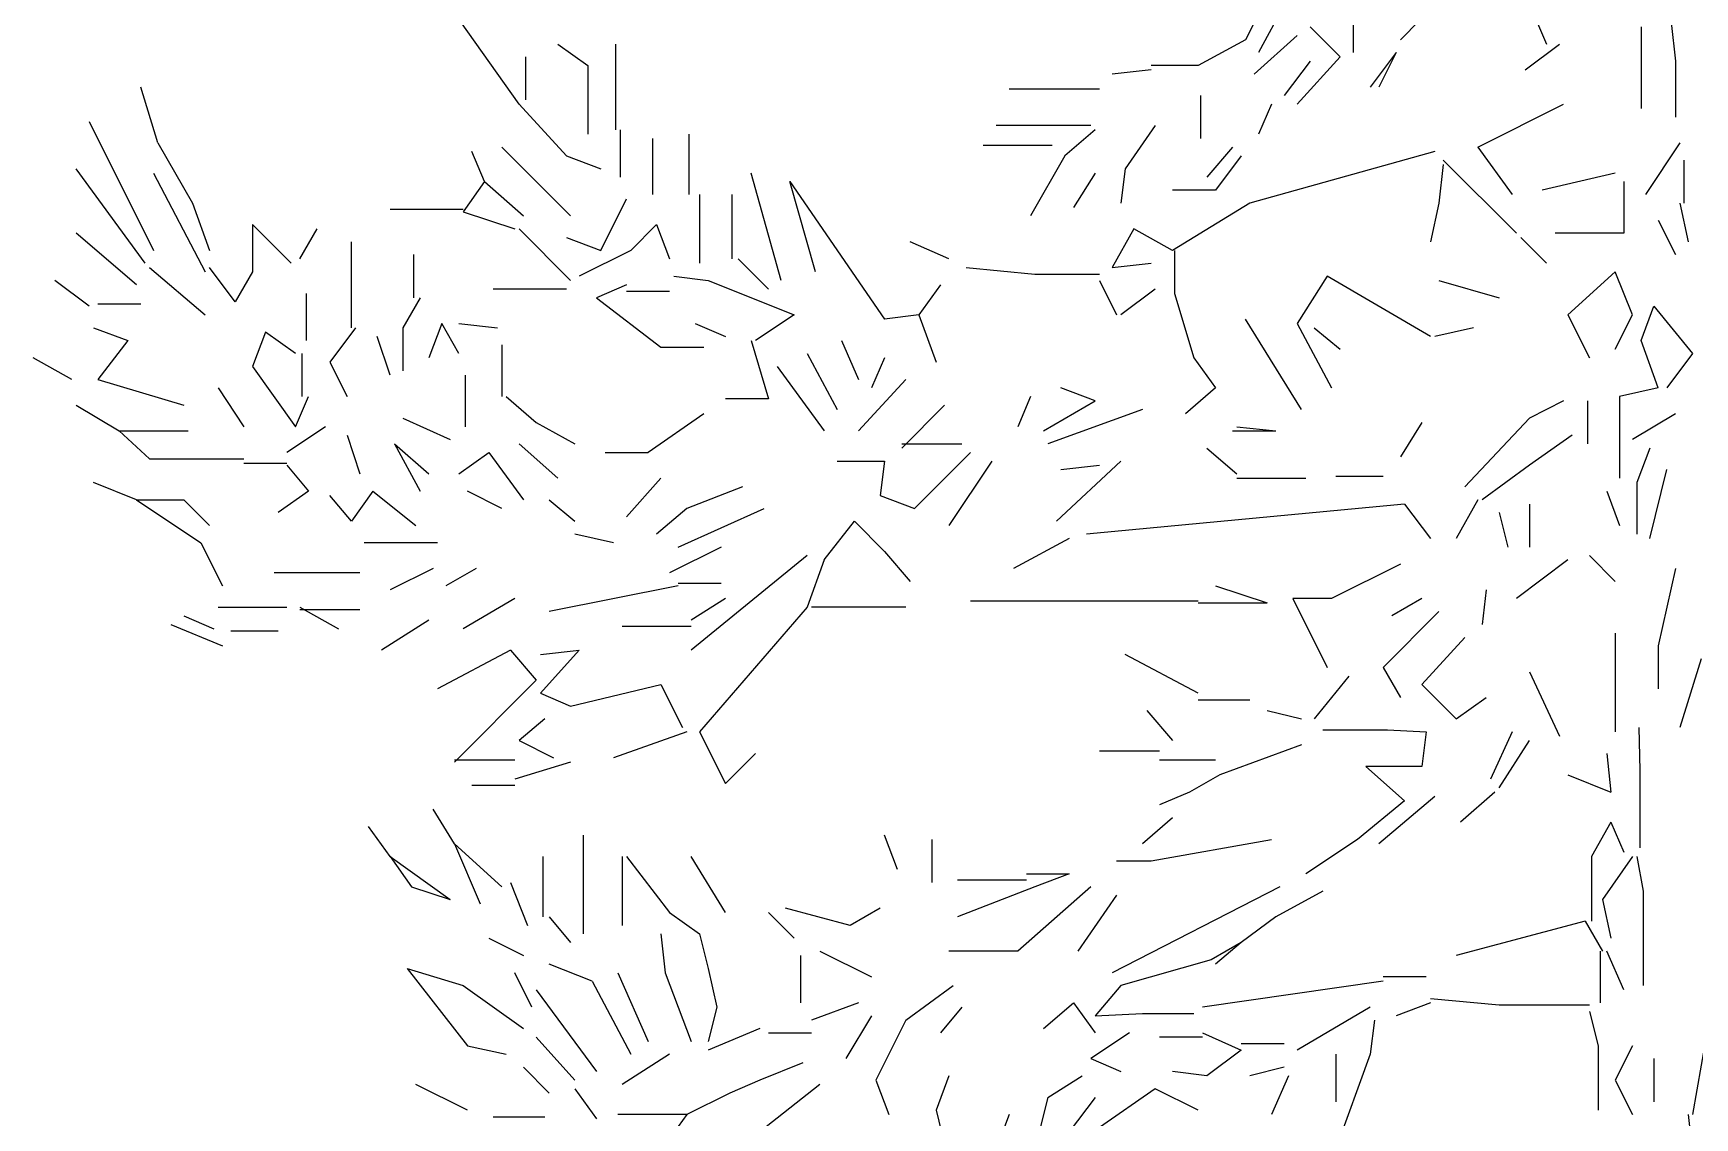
# Model space of a CAD drawing. Header units: millimetres. Extents: x 79741 to 173011, y 86123 to 135501.
# Drawn here: x 120271 to 122199, y 96967 to 98225 of the extents above; entities that cross this region are included whole.
import ezdxf

# ---------------------------------------------------------------- set-up
doc = ezdxf.new("R2010")
doc.units = ezdxf.units.MM

# ---------------------------------------------------------------- blocks, each defined once
blk = doc.blocks.new('A$C53ED0D15')
at = {"linetype": 'Continuous'}
for p, q in [((2044.3, 5395), (2044.3, 5280.3)), ((1077, 5220.5), (992.2, 5340.2)), ((1949.6, 5355.1), (1919.7, 5295.3)), ((1949.6, 5355.1), (1919.7, 5295.3)), ((2144, 5340.2), (2099.2, 5295.3)), ((1964.5, 5335.2), (1934.6, 5280.3)), ((2253.7, 5325.2), (2268.7, 5290.3)), ((2253.7, 5325.2), (2268.7, 5290.3)), ((2253.7, 5325.2), (2268.7, 5290.3)), ((1929.6, 5255.4), (1979.5, 5300.3)), ((1929.6, 5255.4), (1979.5, 5300.3)), ((1929.6, 5255.4), (1979.5, 5300.3)), ((1929.6, 5255.4), (1979.5, 5300.3)), ((1929.6, 5255.4), (1979.5, 5300.3)), ((1994.5, 5310.2), (2029.4, 5275.3)), ((2378.4, 5310.2), (2378.4, 5215.5)), ((2413.3, 5315.2), (2418.3, 5270.4)), ((1121.9, 5290.3), (1156.8, 5265.4)), ((1121.9, 5290.3), (1156.8, 5265.4)), ((1189.2, 5190.6), (1189.2, 5290.3)), ((1189.2, 5190.6), (1189.2, 5290.3)), ((1189.2, 5190.6), (1189.2, 5290.3)), ((1189.2, 5190.6), (1189.2, 5290.3)), ((1189.2, 5190.6), (1189.2, 5290.3)), ((1189.2, 5190.6), (1189.2, 5290.3)), ((1189.2, 5190.6), (1189.2, 5290.3)), ((1189.2, 5190.6), (1189.2, 5290.3)), ((1919.7, 5295.3), (1864.8, 5265.4)), ((1919.7, 5295.3), (1864.8, 5265.4)), ((2243.8, 5260.4), (2283.6, 5290.3)), ((1084.5, 5275.3), (1084.5, 5225.5)), ((1156.8, 5265.4), (1156.8, 5185.6)), ((1156.8, 5265.4), (1156.8, 5185.6)), ((1864.8, 5265.4), (1810, 5265.4)), ((1864.8, 5265.4), (1810, 5265.4)), ((1994.5, 5270.4), (1964.5, 5230.5)), ((1994.5, 5270.4), (1964.5, 5230.5)), ((1994.5, 5270.4), (1964.5, 5230.5)), ((1994.5, 5270.4), (1964.5, 5230.5)), ((1994.5, 5270.4), (1964.5, 5230.5)), ((2029.4, 5275.3), (1979.5, 5220.5)), ((2094.2, 5280.3), (2064.3, 5240.4)), ((2094.2, 5280.3), (2064.3, 5240.4)), ((2094.2, 5280.3), (2064.3, 5240.4)), ((2094.2, 5280.3), (2064.3, 5240.4)), ((2094.2, 5280.3), (2074.2, 5240.4)), ((2418.3, 5270.4), (2418.3, 5205.5)), ((2418.3, 5270.4), (2418.3, 5205.5)), ((2418.3, 5270.4), (2418.3, 5205.5)), ((2418.3, 5270.4), (2418.3, 5205.5)), ((1810, 5260.4), (1765.1, 5255.4)), ((1810, 5260.4), (1765.1, 5255.4)), ((1810, 5260.4), (1765.1, 5255.4)), ((1810, 5260.4), (1765.1, 5255.4)), ((1810, 5260.4), (1765.1, 5255.4)), ((658.2, 5175.6), (638.2, 5240.4)), ((1750.1, 5238), (1645.4, 5238)), ((1750.1, 5238), (1645.4, 5238)), ((1750.1, 5238), (1645.4, 5238)), ((1750.1, 5238), (1645.4, 5238)), ((1750.1, 5238), (1645.4, 5238)), ((1867.3, 5230.5), (1867.3, 5180.6)), ((1077, 5220.5), (1131.9, 5160.7)), ((1949.6, 5220.5), (1934.6, 5185.6)), ((2188.9, 5170.6), (2288.6, 5220.5)), ((2188.9, 5170.6), (2288.6, 5220.5)), ((578.4, 5200.6), (653.2, 5051)), ((578.4, 5200.6), (653.2, 5051)), ((578.4, 5200.6), (653.2, 5051)), ((578.4, 5200.6), (653.2, 5051)), ((578.4, 5200.6), (653.2, 5051)), ((1194.2, 5190.6), (1194.2, 5135.7)), ((1194.2, 5190.6), (1194.2, 5135.7)), ((1274, 5185.6), (1274, 5115.8)), ((1274, 5185.6), (1274, 5115.8)), ((1274, 5185.6), (1274, 5115.8)), ((1740.2, 5195.6), (1630.5, 5195.6)), ((1745.2, 5190.6), (1710.2, 5160.7)), ((1815, 5195.6), (1780, 5145.7)), ((1815, 5195.6), (1780, 5145.7)), ((1815, 5195.6), (1780, 5145.7)), ((1815, 5195.6), (1780, 5145.7)), ((1815, 5195.6), (1780, 5145.7)), ((658.2, 5175.6), (698.1, 5105.8)), ((658.2, 5175.6), (698.1, 5105.8)), ((1037.1, 5130.7), (1022.2, 5165.7)), ((1057.1, 5170.6), (1106.9, 5120.8)), ((1231.6, 5180.6), (1231.6, 5115.8)), ((1231.6, 5180.6), (1231.6, 5115.8)), ((1615.5, 5173.1), (1695.3, 5173.1)), ((1615.5, 5173.1), (1695.3, 5173.1)), ((1904.7, 5170.6), (1874.8, 5135.7)), ((2139.1, 5165.7), (1924.6, 5105.8)), ((2188.9, 5170.6), (2228.8, 5115.8)), ((2188.9, 5170.6), (2228.8, 5115.8)), ((2188.9, 5170.6), (2228.8, 5115.8)), ((2188.9, 5170.6), (2228.8, 5115.8)), ((2188.9, 5170.6), (2228.8, 5115.8)), ((2188.9, 5170.6), (2228.8, 5115.8)), ((2423.3, 5175.6), (2383.4, 5115.8)), ((2423.3, 5175.6), (2383.4, 5115.8)), ((2423.3, 5175.6), (2383.4, 5115.8)), ((2423.3, 5175.6), (2383.4, 5115.8)), ((643.2, 5036), (563.4, 5145.7)), ((643.2, 5036), (563.4, 5145.7)), ((643.2, 5036), (563.4, 5145.7)), ((643.2, 5036), (563.4, 5145.7)), ((643.2, 5036), (563.4, 5145.7)), ((1131.9, 5160.7), (1171.7, 5145.7)), ((1710.2, 5160.7), (1670.4, 5090.9)), ((1780, 5145.7), (1775.1, 5105.8)), ((1780, 5145.7), (1775.1, 5105.8)), ((1780, 5145.7), (1775.1, 5105.8)), ((1780, 5145.7), (1775.1, 5105.8)), ((1780, 5145.7), (1775.1, 5105.8)), ((1914.7, 5160.7), (1884.8, 5120.8)), ((1914.7, 5160.7), (1884.8, 5120.8)), ((2149, 5150.7), (2144, 5105.8)), ((2149, 5150.7), (2144, 5105.8)), ((2149, 5155.7), (2233.8, 5070.9)), ((2428.3, 5105.8), (2428.3, 5155.7)), ((2428.3, 5105.8), (2428.3, 5155.7)), ((653.2, 5140.7), (713, 5026)), ((1037.1, 5130.7), (1012.2, 5095.8)), ((1037.1, 5130.7), (1012.2, 5095.8)), ((1037.1, 5130.7), (1012.2, 5095.8)), ((1037.1, 5130.7), (1012.2, 5095.8)), ((1037.1, 5130.7), (1082, 5090.9)), ((1037.1, 5130.7), (1082, 5090.9)), ((1037.1, 5130.7), (1082, 5090.9)), ((1037.1, 5130.7), (1082, 5090.9)), ((1037.1, 5130.7), (1082, 5090.9)), ((1381.2, 5016.1), (1346.3, 5140.7)), ((1381.2, 5016.1), (1346.3, 5140.7)), ((1381.2, 5016.1), (1346.3, 5140.7)), ((1421, 5026), (1391.1, 5130.7)), ((1391.1, 5130.7), (1500.8, 4971.2)), ((1745.2, 5140.7), (1720.2, 5100.8)), ((2348.5, 5140.7), (2263.7, 5120.8)), ((2348.5, 5140.7), (2263.7, 5120.8)), ((2358.4, 5130.7), (2358.4, 5070.9)), ((2358.4, 5130.7), (2358.4, 5070.9)), ((1106.9, 5120.8), (1136.8, 5090.9)), ((1171.7, 5051), (1201.7, 5110.8)), ((1286.4, 5115.8), (1286.4, 5036)), ((1323.8, 5115.8), (1323.8, 5041)), ((1323.8, 5115.8), (1323.8, 5041)), ((1884.8, 5120.8), (1834.9, 5120.8)), ((1884.8, 5120.8), (1834.9, 5120.8)), ((698.1, 5105.8), (718, 5051)), ((698.1, 5105.8), (718, 5051)), ((1012.2, 5098.3), (927.4, 5098.3)), ((1012.2, 5098.3), (927.4, 5098.3)), ((1012.2, 5098.3), (927.4, 5098.3)), ((1012.2, 5095.8), (1072, 5075.9)), ((1012.2, 5095.8), (1072, 5075.9)), ((1012.2, 5095.8), (1072, 5075.9)), ((1924.6, 5105.8), (1834.9, 5051)), ((2144, 5105.8), (2134.1, 5060.9)), ((2144, 5105.8), (2134.1, 5060.9)), ((2423.3, 5105.8), (2433.2, 5060.9)), ((2423.3, 5105.8), (2433.2, 5060.9)), ((2423.3, 5105.8), (2433.2, 5060.9)), ((2423.3, 5105.8), (2433.2, 5060.9)), ((633.2, 5011.1), (563.4, 5070.9)), ((812.7, 5036), (767.9, 5080.9)), ((767.9, 5080.9), (767.9, 5026)), ((812.7, 5036), (767.9, 5080.9)), ((767.9, 5080.9), (767.9, 5026)), ((822.7, 5041), (842.7, 5075.9)), ((822.7, 5041), (842.7, 5075.9)), ((1077, 5075.9), (1136.8, 5016.1)), ((1206.7, 5051), (1236.6, 5080.9)), ((1206.7, 5051), (1236.6, 5080.9)), ((1206.7, 5051), (1236.6, 5080.9)), ((1236.6, 5080.9), (1251.5, 5041)), ((1236.6, 5080.9), (1251.5, 5041)), ((1236.6, 5080.9), (1251.5, 5041)), ((1790, 5075.9), (1765.1, 5031)), ((1834.9, 5051), (1790, 5075.9)), ((2358.4, 5070.9), (2278.7, 5070.9)), ((2358.4, 5070.9), (2278.7, 5070.9)), ((2398.3, 5085.9), (2418.3, 5046)), ((882.5, 4961.2), (882.5, 5060.9)), ((882.5, 4961.2), (882.5, 5060.9)), ((882.5, 4961.2), (882.5, 5060.9)), ((1131.9, 5065.9), (1171.7, 5051)), ((1206.7, 5051), (1146.8, 5021.1)), ((1206.7, 5051), (1146.8, 5021.1)), ((1206.7, 5051), (1146.8, 5021.1)), ((1206.7, 5051), (1146.8, 5021.1)), ((1206.7, 5051), (1146.8, 5021.1)), ((1206.7, 5051), (1146.8, 5021.1)), ((1206.7, 5051), (1146.8, 5021.1)), ((1206.7, 5051), (1146.8, 5021.1)), ((1206.7, 5051), (1146.8, 5021.1)), ((1575.6, 5041), (1530.7, 5060.9)), ((1837.4, 5051), (1837.4, 5001.1)), ((2238.8, 5065.9), (2268.7, 5036)), ((2238.8, 5065.9), (2268.7, 5036)), ((648.2, 5031), (713, 4976.2)), ((747.9, 4991.1), (718, 5031)), ((747.9, 4991.1), (718, 5031)), ((954.8, 4996.1), (954.8, 5046)), ((954.8, 4996.1), (954.8, 5046)), ((1331.3, 5041), (1366.2, 5006.1)), ((1595.6, 5031), (1675.3, 5023.5)), ((1765.1, 5031), (1810, 5036)), ((578.4, 4986.2), (538.5, 5016.1)), ((767.9, 5026), (747.9, 4991.1)), ((767.9, 5026), (747.9, 4991.1)), ((1201.7, 5011.1), (1166.7, 4996.1)), ((1256.5, 5021.1), (1296.4, 5016.1)), ((1296.4, 5016.1), (1396.1, 4976.2)), ((1565.7, 5011.1), (1540.7, 4976.2)), ((1565.7, 5011.1), (1540.7, 4976.2)), ((1675.3, 5023.5), (1750.1, 5023.5)), ((1750.1, 5016.1), (1770.1, 4976.2)), ((2014.4, 5021.1), (1979.5, 4966.2)), ((2134.1, 4951.2), (2014.4, 5021.1)), ((2144, 5016.1), (2213.8, 4996.1)), ((2348.5, 5026), (2293.6, 4976.2)), ((2368.4, 4976.2), (2348.5, 5026)), ((830.2, 5001.1), (830.2, 4946.3)), ((830.2, 5001.1), (830.2, 4946.3)), ((962.3, 4996.1), (942.4, 4961.2)), ((1131.9, 5006.1), (1047.1, 5006.1)), ((1131.9, 5006.1), (1047.1, 5006.1)), ((1131.9, 5006.1), (1047.1, 5006.1)), ((1166.7, 4996.1), (1241.5, 4938.8)), ((1201.7, 5003.6), (1251.5, 5003.6)), ((1201.7, 5003.6), (1251.5, 5003.6)), ((1201.7, 5003.6), (1251.5, 5003.6)), ((1201.7, 5003.6), (1251.5, 5003.6)), ((1201.7, 5003.6), (1251.5, 5003.6)), ((1201.7, 5003.6), (1251.5, 5003.6)), ((1201.7, 5003.6), (1251.5, 5003.6)), ((1201.7, 5003.6), (1251.5, 5003.6)), ((1815, 5006.1), (1775.1, 4976.2)), ((1837.4, 5001.1), (1859.8, 4926.3)), ((638.2, 4988.6), (588.4, 4988.6)), ((638.2, 4988.6), (588.4, 4988.6)), ((638.2, 4988.6), (588.4, 4988.6)), ((1396.1, 4976.2), (1351.2, 4946.3)), ((1540.7, 4976.2), (1500.8, 4971.2)), ((1540.7, 4976.2), (1560.7, 4921.3)), ((2293.6, 4976.2), (2318.6, 4926.3)), ((2348.5, 4936.3), (2368.4, 4976.2)), ((2378.4, 4946.3), (2393.3, 4986.2)), ((2378.4, 4946.3), (2393.3, 4986.2)), ((2378.4, 4946.3), (2393.3, 4986.2)), ((2378.4, 4946.3), (2393.3, 4986.2)), ((2393.3, 4986.2), (2438.2, 4931.3)), ((2393.3, 4986.2), (2438.2, 4931.3)), ((2393.3, 4986.2), (2438.2, 4931.3)), ((2393.3, 4986.2), (2438.2, 4931.3)), ((583.4, 4961.2), (623.3, 4946.3)), ((583.4, 4961.2), (623.3, 4946.3)), ((583.4, 4961.2), (623.3, 4946.3)), ((583.4, 4961.2), (623.3, 4946.3)), ((782.8, 4956.2), (767.9, 4916.3)), ((782.8, 4956.2), (767.9, 4916.3)), ((817.7, 4931.3), (782.8, 4956.2)), ((817.7, 4931.3), (782.8, 4956.2)), ((887.5, 4961.2), (857.6, 4921.3)), ((887.5, 4961.2), (857.6, 4921.3)), ((887.5, 4961.2), (857.6, 4921.3)), ((887.5, 4961.2), (857.6, 4921.3)), ((887.5, 4961.2), (857.6, 4921.3)), ((887.5, 4961.2), (857.6, 4921.3)), ((942.4, 4961.2), (942.4, 4911.4)), ((942.4, 4961.2), (942.4, 4911.4)), ((987.3, 4966.2), (972.3, 4926.3)), ((1007.2, 4931.3), (987.3, 4966.2)), ((1007.2, 4966.2), (1052.1, 4961.2)), ((1007.2, 4966.2), (1052.1, 4961.2)), ((1281.4, 4966.2), (1316.3, 4951.2)), ((1281.4, 4966.2), (1316.3, 4951.2)), ((1281.4, 4966.2), (1316.3, 4951.2)), ((1984.5, 4866.5), (1919.7, 4971.2)), ((1984.5, 4866.5), (1919.7, 4971.2)), ((1979.5, 4966.2), (2019.4, 4891.4)), ((1999.4, 4961.2), (2029.4, 4936.3)), ((2183.9, 4961.2), (2139.1, 4951.2)), ((623.3, 4946.3), (588.4, 4901.4)), ((623.3, 4946.3), (588.4, 4901.4)), ((623.3, 4946.3), (588.4, 4901.4)), ((623.3, 4946.3), (588.4, 4901.4)), ((927.4, 4906.4), (912.5, 4951.2)), ((927.4, 4906.4), (912.5, 4951.2)), ((1057.1, 4941.3), (1057.1, 4881.4)), ((1241.5, 4938.8), (1291.4, 4938.8)), ((1346.3, 4946.3), (1366.2, 4878.9)), ((1451, 4946.3), (1470.9, 4901.4)), ((1451, 4946.3), (1470.9, 4901.4)), ((2398.3, 4891.4), (2378.4, 4946.3)), ((2398.3, 4891.4), (2378.4, 4946.3)), ((2398.3, 4891.4), (2378.4, 4946.3)), ((2398.3, 4891.4), (2378.4, 4946.3)), ((558.4, 4901.4), (513.6, 4926.3)), ((558.4, 4901.4), (513.6, 4926.3)), ((558.4, 4901.4), (513.6, 4926.3)), ((767.9, 4916.3), (817.7, 4846.5)), ((767.9, 4916.3), (817.7, 4846.5)), ((825.2, 4931.3), (825.2, 4881.4)), ((857.6, 4921.3), (877.6, 4881.4)), ((1376.2, 4916.3), (1431, 4841.6)), ((1376.2, 4916.3), (1431, 4841.6)), ((1411.1, 4931.3), (1446, 4866.5)), ((1411.1, 4931.3), (1446, 4866.5)), ((1411.1, 4931.3), (1446, 4866.5)), ((1500.8, 4926.3), (1485.9, 4891.4)), ((1859.8, 4926.3), (1884.8, 4891.4)), ((2438.2, 4931.3), (2408.3, 4891.4)), ((2438.2, 4931.3), (2408.3, 4891.4)), ((2438.2, 4931.3), (2408.3, 4891.4)), ((2438.2, 4931.3), (2408.3, 4891.4)), ((588.4, 4901.4), (688.1, 4871.5)), ((588.4, 4901.4), (688.1, 4871.5)), ((1014.7, 4906.4), (1014.7, 4846.5)), ((1525.8, 4901.4), (1470.9, 4841.6)), ((1525.8, 4901.4), (1470.9, 4841.6)), ((1525.8, 4901.4), (1470.9, 4841.6)), ((728, 4891.4), (757.9, 4846.5)), ((728, 4891.4), (757.9, 4846.5)), ((817.7, 4846.5), (832.7, 4881.4)), ((817.7, 4846.5), (832.7, 4881.4)), ((1062, 4881.4), (1096.9, 4851.5)), ((1366.2, 4878.9), (1316.3, 4878.9)), ((1670.4, 4881.4), (1655.4, 4846.5)), ((1685.3, 4841.6), (1745.2, 4876.5)), ((1745.2, 4876.5), (1705.3, 4891.4)), ((1884.8, 4891.4), (1849.9, 4861.5)), ((1884.8, 4891.4), (1849.9, 4861.5)), ((2288.6, 4876.5), (2248.8, 4856.5)), ((2316.1, 4876.5), (2316.1, 4826.6)), ((2316.1, 4876.5), (2316.1, 4826.6)), ((2398.3, 4891.4), (2353.5, 4881.4)), ((2398.3, 4891.4), (2353.5, 4881.4)), ((2353.5, 4881.4), (2353.5, 4841.6)), ((2353.5, 4881.4), (2353.5, 4841.6)), ((2353.5, 4881.4), (2353.5, 4841.6)), ((563.4, 4871.5), (613.3, 4841.6)), ((563.4, 4871.5), (613.3, 4841.6)), ((563.4, 4871.5), (613.3, 4841.6)), ((942.4, 4856.5), (997.2, 4831.6)), ((942.4, 4856.5), (997.2, 4831.6)), ((1291.4, 4861.5), (1226.6, 4816.6)), ((1291.4, 4861.5), (1226.6, 4816.6)), ((1291.4, 4861.5), (1226.6, 4816.6)), ((1570.6, 4871.5), (1520.8, 4821.6)), ((1800, 4866.5), (1690.3, 4826.6)), ((1800, 4866.5), (1690.3, 4826.6)), ((2248.8, 4856.5), (2174, 4776.7)), ((2418.3, 4861.5), (2368.4, 4831.6)), ((613.3, 4841.6), (648.2, 4809.1)), ((613.3, 4841.6), (693.1, 4841.6)), ((613.3, 4841.6), (693.1, 4841.6)), ((613.3, 4841.6), (693.1, 4841.6)), ((613.3, 4841.6), (693.1, 4841.6)), ((613.3, 4841.6), (693.1, 4841.6)), ((852.6, 4846.5), (807.8, 4816.6)), ((852.6, 4846.5), (807.8, 4816.6)), ((1096.9, 4851.5), (1141.8, 4826.6)), ((1096.9, 4851.5), (1141.8, 4826.6)), ((1096.9, 4851.5), (1141.8, 4826.6)), ((1904.7, 4841.6), (1954.6, 4841.6)), ((1909.7, 4846.5), (1954.6, 4841.6)), ((2124.1, 4851.5), (2099.2, 4811.6)), ((2124.1, 4851.5), (2099.2, 4811.6)), ((2353.5, 4841.6), (2353.5, 4786.7)), ((2353.5, 4841.6), (2353.5, 4786.7)), ((2353.5, 4841.6), (2353.5, 4786.7)), ((2353.5, 4841.6), (2353.5, 4786.7)), ((877.6, 4836.6), (892.5, 4791.7)), ((932.4, 4826.6), (962.3, 4771.7)), ((932.4, 4826.6), (962.3, 4771.7)), ((932.4, 4826.6), (972.3, 4791.7)), ((932.4, 4826.6), (972.3, 4791.7)), ((932.4, 4826.6), (972.3, 4791.7)), ((932.4, 4826.6), (962.3, 4771.7)), ((932.4, 4826.6), (972.3, 4791.7)), ((932.4, 4826.6), (972.3, 4791.7)), ((932.4, 4826.6), (972.3, 4791.7)), ((932.4, 4826.6), (972.3, 4791.7)), ((1077, 4826.6), (1121.9, 4786.7)), ((1520.8, 4826.6), (1590.6, 4826.6)), ((1874.8, 4821.6), (1909.7, 4791.7)), ((1874.8, 4821.6), (1909.7, 4791.7)), ((2298.6, 4836.6), (2248.8, 4801.7)), ((2298.6, 4836.6), (2248.8, 4801.7)), ((2298.6, 4836.6), (2248.8, 4801.7)), ((2298.6, 4836.6), (2248.8, 4801.7)), ((2388.4, 4821.6), (2373.4, 4781.7)), ((648.2, 4809.1), (757.9, 4809.1)), ((757.9, 4804.2), (807.8, 4804.2)), ((807.8, 4801.7), (832.7, 4771.7)), ((1007.2, 4791.7), (1042.1, 4816.6)), ((1042.1, 4816.6), (1082, 4761.8)), ((1176.7, 4816.6), (1226.6, 4816.6)), ((1176.7, 4816.6), (1226.6, 4816.6)), ((1446, 4806.7), (1500.8, 4806.7)), ((1500.8, 4806.7), (1495.8, 4766.8)), ((1500.8, 4806.7), (1495.8, 4766.8)), ((1600.5, 4816.6), (1535.7, 4751.8)), ((1600.5, 4816.6), (1535.7, 4751.8)), ((1600.5, 4816.6), (1535.7, 4751.8)), ((1625.5, 4806.7), (1575.6, 4731.9)), ((1625.5, 4806.7), (1575.6, 4731.9)), ((1625.5, 4806.7), (1575.6, 4731.9)), ((1775.1, 4806.7), (1700.3, 4736.8)), ((1775.1, 4806.7), (1700.3, 4736.8)), ((1705.3, 4796.7), (1750.1, 4801.7)), ((1705.3, 4796.7), (1750.1, 4801.7)), ((2248.8, 4801.7), (2193.9, 4761.8)), ((2248.8, 4801.7), (2193.9, 4761.8)), ((633.2, 4761.8), (583.4, 4781.7)), ((1241.5, 4786.7), (1201.7, 4741.8)), ((1909.7, 4786.7), (1989.5, 4786.7)), ((2024.4, 4789.2), (2079.2, 4789.2)), ((2373.4, 4781.7), (2373.4, 4721.9)), ((2388.4, 4716.9), (2408.3, 4796.7)), ((633.2, 4761.8), (708, 4711.9)), ((633.2, 4761.8), (688.1, 4761.8)), ((633.2, 4761.8), (688.1, 4761.8)), ((688.1, 4761.8), (718, 4731.9)), ((688.1, 4761.8), (718, 4731.9)), ((832.7, 4771.7), (797.8, 4746.8)), ((882.5, 4736.8), (857.6, 4766.8)), ((882.5, 4736.8), (857.6, 4766.8)), ((907.5, 4771.7), (882.5, 4736.8)), ((907.5, 4771.7), (882.5, 4736.8)), ((907.5, 4771.7), (957.3, 4731.9)), ((1057.1, 4751.8), (1017.2, 4771.7)), ((1111.9, 4761.8), (1141.8, 4736.8)), ((1111.9, 4761.8), (1141.8, 4736.8)), ((1111.9, 4761.8), (1141.8, 4736.8)), ((1111.9, 4761.8), (1141.8, 4736.8)), ((1336.3, 4776.7), (1271.5, 4751.8)), ((1336.3, 4776.7), (1271.5, 4751.8)), ((1336.3, 4776.7), (1271.5, 4751.8)), ((1336.3, 4776.7), (1271.5, 4751.8)), ((1495.8, 4766.8), (1535.7, 4751.8)), ((1495.8, 4766.8), (1535.7, 4751.8)), ((2188.9, 4761.8), (2164, 4716.9)), ((2338.5, 4771.7), (2353.5, 4731.9)), ((1271.5, 4751.8), (1236.6, 4721.9)), ((1271.5, 4751.8), (1236.6, 4721.9)), ((1271.5, 4751.8), (1236.6, 4721.9)), ((1271.5, 4751.8), (1236.6, 4721.9)), ((1261.5, 4706.9), (1361.2, 4751.8)), ((1261.5, 4706.9), (1361.2, 4751.8)), ((1261.5, 4706.9), (1361.2, 4751.8)), ((1261.5, 4706.9), (1361.2, 4751.8)), ((2104.1, 4756.8), (1735.2, 4721.9)), ((2104.1, 4756.8), (2134.1, 4716.9)), ((2104.1, 4756.8), (2134.1, 4716.9)), ((2213.8, 4746.8), (2223.8, 4706.9)), ((2248.8, 4756.8), (2248.8, 4706.9)), ((2248.8, 4756.8), (2248.8, 4706.9)), ((2248.8, 4756.8), (2248.8, 4706.9)), ((1186.7, 4711.9), (1141.8, 4721.9)), ((1431, 4692), (1465.9, 4736.8)), ((1465.9, 4736.8), (1500.8, 4701.9)), ((708, 4711.9), (733, 4662.1)), ((982.3, 4711.9), (897.5, 4711.9)), ((982.3, 4711.9), (897.5, 4711.9)), ((1311.4, 4706.9), (1251.5, 4677)), ((1311.4, 4706.9), (1251.5, 4677)), ((1311.4, 4706.9), (1251.5, 4677)), ((1715.2, 4716.9), (1650.4, 4682)), ((1715.2, 4716.9), (1650.4, 4682)), ((1715.2, 4716.9), (1650.4, 4682)), ((1411.1, 4697), (1276.5, 4587.3)), ((1431, 4692), (1411.1, 4637.1)), ((1431, 4692), (1411.1, 4637.1)), ((1500.8, 4701.9), (1530.7, 4667)), ((2099.2, 4687), (2019.4, 4647.1)), ((2293.6, 4692), (2233.8, 4647.1)), ((2293.6, 4692), (2233.8, 4647.1)), ((2293.6, 4692), (2233.8, 4647.1)), ((2293.6, 4692), (2233.8, 4647.1)), ((2318.6, 4697), (2348.5, 4667)), ((892.5, 4677), (792.8, 4677)), ((977.3, 4682), (927.4, 4657.1)), ((977.3, 4682), (927.4, 4657.1)), ((977.3, 4682), (927.4, 4657.1)), ((977.3, 4682), (927.4, 4657.1)), ((977.3, 4682), (927.4, 4657.1)), ((977.3, 4682), (927.4, 4657.1)), ((977.3, 4682), (927.4, 4657.1)), ((977.3, 4682), (927.4, 4657.1)), ((977.3, 4682), (927.4, 4657.1)), ((1027.1, 4682), (992.2, 4662.1)), ((1311.4, 4664.5), (1261.5, 4664.5)), ((2418.3, 4682), (2398.3, 4592.2)), ((1072, 4647.1), (1012.2, 4612.2)), ((1261.5, 4662.1), (1111.9, 4632.1)), ((1316.3, 4647.1), (1276.5, 4622.2)), ((1600.5, 4644.6), (1864.8, 4644.6)), ((1884.8, 4662.1), (1944.6, 4642.1)), ((1974.5, 4647.1), (2014.4, 4567.3)), ((2019.4, 4647.1), (1974.5, 4647.1)), ((2124.1, 4647.1), (2089.2, 4627.1)), ((2124.1, 4647.1), (2089.2, 4627.1)), ((2124.1, 4647.1), (2089.2, 4627.1)), ((2198.9, 4657.1), (2193.9, 4617.2)), ((688.1, 4627.1), (723, 4612.2)), ((728, 4637.1), (807.8, 4637.1)), ((822.7, 4637.1), (867.6, 4612.2)), ((822.7, 4634.6), (892.5, 4634.6)), ((822.7, 4634.6), (892.5, 4634.6)), ((1411.1, 4637.1), (1286.4, 4492.5)), ((1525.8, 4637.1), (1416.1, 4637.1)), ((1525.8, 4637.1), (1416.1, 4637.1)), ((1864.8, 4642.1), (1944.6, 4642.1)), ((1864.8, 4642.1), (1944.6, 4642.1)), ((1864.8, 4642.1), (1944.6, 4642.1)), ((1864.8, 4642.1), (1944.6, 4642.1)), ((1864.8, 4642.1), (1944.6, 4642.1)), ((2144, 4632.1), (2079.2, 4567.3)), ((673.1, 4617.2), (733, 4592.2)), ((742.9, 4609.7), (797.8, 4609.7)), ((972.3, 4622.2), (917.4, 4587.3)), ((1276.5, 4614.7), (1196.7, 4614.7)), ((1276.5, 4614.7), (1196.7, 4614.7)), ((1276.5, 4614.7), (1196.7, 4614.7)), ((2348.5, 4607.2), (2348.5, 4492.5)), ((1067, 4587.3), (982.3, 4542.4)), ((1067, 4587.3), (982.3, 4542.4)), ((1067, 4587.3), (982.3, 4542.4)), ((1067, 4587.3), (1096.9, 4552.4)), ((1067, 4587.3), (1096.9, 4552.4)), ((1146.8, 4587.3), (1101.9, 4537.4)), ((1101.9, 4582.3), (1146.8, 4587.3)), ((2174, 4602.2), (2124.1, 4547.4)), ((2398.3, 4592.2), (2398.3, 4542.4)), ((1864.8, 4537.4), (1780, 4582.3)), ((2448.2, 4577.3), (2423.3, 4497.5)), ((2448.2, 4577.3), (2423.3, 4497.5)), ((1096.9, 4552.4), (1002.2, 4457.6)), ((1096.9, 4552.4), (1002.2, 4457.6)), ((2039.3, 4557.3), (1999.4, 4507.5)), ((2079.2, 4567.3), (2099.2, 4532.4)), ((2248.8, 4562.3), (2283.6, 4487.5)), ((1101.9, 4537.4), (1136.8, 4522.4)), ((1136.8, 4522.4), (1241.5, 4547.4)), ((1241.5, 4547.4), (1266.5, 4497.5)), ((1864.8, 4529.9), (1924.6, 4529.9)), ((2124.1, 4547.4), (2164, 4507.5)), ((2124.1, 4547.4), (2164, 4507.5)), ((2124.1, 4547.4), (2164, 4507.5)), ((2124.1, 4547.4), (2164, 4507.5)), ((2124.1, 4547.4), (2164, 4507.5)), ((2124.1, 4547.4), (2164, 4507.5)), ((2124.1, 4547.4), (2164, 4507.5)), ((2124.1, 4547.4), (2164, 4507.5)), ((2164, 4507.5), (2198.9, 4532.4)), ((2164, 4507.5), (2198.9, 4532.4)), ((2164, 4507.5), (2198.9, 4532.4)), ((2164, 4507.5), (2198.9, 4532.4)), ((2164, 4507.5), (2198.9, 4532.4)), ((2164, 4507.5), (2198.9, 4532.4)), ((2164, 4507.5), (2198.9, 4532.4)), ((2164, 4507.5), (2198.9, 4532.4)), ((1805, 4517.5), (1834.9, 4482.6)), ((1944.6, 4517.5), (1984.5, 4507.5)), ((1944.6, 4517.5), (1984.5, 4507.5)), ((1106.9, 4507.5), (1077, 4482.6)), ((1106.9, 4507.5), (1077, 4482.6)), ((1106.9, 4507.5), (1077, 4482.6)), ((1106.9, 4507.5), (1077, 4482.6)), ((1271.5, 4492.5), (1186.7, 4462.6)), ((1271.5, 4492.5), (1186.7, 4462.6)), ((1271.5, 4492.5), (1186.7, 4462.6)), ((1271.5, 4492.5), (1186.7, 4462.6)), ((1271.5, 4492.5), (1186.7, 4462.6)), ((1286.4, 4492.5), (1316.3, 4432.7)), ((2009.4, 4495), (2084.2, 4495)), ((2084.2, 4495), (2129.1, 4492.5)), ((2129.1, 4492.5), (2124.1, 4452.6)), ((2228.8, 4492.5), (2203.9, 4437.7)), ((2228.8, 4492.5), (2203.9, 4437.7)), ((2375.9, 4497.5), (2377.1, 4447.6)), ((2375.9, 4497.5), (2377.1, 4447.6)), ((1077, 4482.6), (1116.9, 4462.6)), ((1077, 4482.6), (1116.9, 4462.6)), ((1077, 4482.6), (1116.9, 4462.6)), ((1077, 4482.6), (1116.9, 4462.6)), ((1984.5, 4477.6), (1889.8, 4442.7)), ((2213.8, 4427.7), (2248.8, 4482.6)), ((2213.8, 4427.7), (2248.8, 4482.6)), ((1002.2, 4460.1), (1072, 4460.1)), ((1136.8, 4457.6), (1072, 4437.7)), ((1136.8, 4457.6), (1072, 4437.7)), ((1316.3, 4432.7), (1351.2, 4467.6)), ((1316.3, 4432.7), (1351.2, 4467.6)), ((1316.3, 4432.7), (1351.2, 4467.6)), ((1819.9, 4470.1), (1750.1, 4470.1)), ((1819.9, 4460.1), (1884.8, 4460.1)), ((1819.9, 4460.1), (1884.8, 4460.1)), ((2124.1, 4452.6), (2059.3, 4452.6)), ((2059.3, 4452.6), (2104.1, 4412.7)), ((2338.5, 4467.6), (2343.5, 4422.7)), ((2338.5, 4467.6), (2343.5, 4422.7)), ((2338.5, 4467.6), (2343.5, 4422.7)), ((1889.8, 4442.7), (1854.8, 4422.7)), ((2293.6, 4442.7), (2343.5, 4422.7)), ((2293.6, 4442.7), (2343.5, 4422.7)), ((2377.1, 4447.6), (2377.1, 4357.9)), ((2377.1, 4447.6), (2377.1, 4357.9)), ((1072, 4430.2), (1022.2, 4430.2)), ((1072, 4430.2), (1022.2, 4430.2)), ((1072, 4430.2), (1022.2, 4430.2)), ((1072, 4430.2), (1022.2, 4430.2)), ((1854.8, 4422.7), (1819.9, 4407.8)), ((2139.1, 4417.7), (2074.2, 4362.9)), ((2139.1, 4417.7), (2074.2, 4362.9)), ((2208.9, 4422.7), (2169, 4387.8)), ((2208.9, 4422.7), (2169, 4387.8)), ((2208.9, 4422.7), (2169, 4387.8)), ((2208.9, 4422.7), (2169, 4387.8)), ((1002.2, 4362.9), (977.3, 4402.8)), ((2104.1, 4412.7), (2049.3, 4367.9)), ((927.4, 4347.9), (902.5, 4382.8)), ((927.4, 4347.9), (902.5, 4382.8)), ((1834.9, 4392.8), (1800, 4362.9)), ((2343.5, 4387.8), (2321, 4347.9)), ((2343.5, 4387.8), (2321, 4347.9)), ((2343.5, 4387.8), (2321, 4347.9)), ((2343.5, 4387.8), (2321, 4347.9)), ((2343.5, 4387.8), (2358.4, 4352.9)), ((2343.5, 4387.8), (2358.4, 4352.9)), ((2343.5, 4387.8), (2358.4, 4352.9)), ((1002.2, 4362.9), (1032.1, 4293.1)), ((1002.2, 4362.9), (1057.1, 4313)), ((1151.8, 4258.2), (1151.8, 4372.9)), ((1515.8, 4333), (1500.8, 4372.9)), ((1555.7, 4367.9), (1555.7, 4318)), ((1810, 4342.9), (1949.6, 4367.9)), ((1810, 4342.9), (1949.6, 4367.9)), ((1810, 4342.9), (1949.6, 4367.9)), ((1810, 4342.9), (1949.6, 4367.9)), ((1810, 4342.9), (1949.6, 4367.9)), ((1810, 4342.9), (1949.6, 4367.9)), ((1810, 4342.9), (1949.6, 4367.9)), ((2049.3, 4367.9), (1989.5, 4328)), ((2049.3, 4367.9), (1989.5, 4328)), ((2049.3, 4367.9), (1989.5, 4328)), ((927.4, 4347.9), (997.2, 4298.1)), ((927.4, 4347.9), (997.2, 4298.1)), ((927.4, 4347.9), (997.2, 4298.1)), ((927.4, 4347.9), (997.2, 4298.1)), ((927.4, 4347.9), (952.4, 4313)), ((927.4, 4347.9), (952.4, 4313)), ((927.4, 4347.9), (997.2, 4298.1)), ((927.4, 4347.9), (997.2, 4298.1)), ((1104.4, 4347.9), (1104.4, 4278.1)), ((1196.7, 4347.9), (1196.7, 4268.1)), ((1196.7, 4347.9), (1196.7, 4268.1)), ((1201.7, 4347.9), (1251.5, 4283.1)), ((1201.7, 4347.9), (1251.5, 4283.1)), ((1201.7, 4347.9), (1251.5, 4283.1)), ((1201.7, 4347.9), (1251.5, 4283.1)), ((1201.7, 4347.9), (1251.5, 4283.1)), ((1316.3, 4283.1), (1276.5, 4347.9)), ((1770.1, 4342.9), (1810, 4342.9)), ((2321, 4347.9), (2321, 4273.1)), ((2321, 4347.9), (2321, 4273.1)), ((2321, 4347.9), (2321, 4273.1)), ((2321, 4347.9), (2321, 4273.1)), ((2368.4, 4347.9), (2333.5, 4298.1)), ((2373.4, 4347.9), (2380.9, 4308)), ((1067, 4318), (1087, 4268.1)), ((1665.4, 4320.5), (1585.6, 4320.5)), ((1665.4, 4328), (1715.2, 4328)), ((1715.2, 4328), (1675.3, 4313)), ((952.4, 4313), (997.2, 4298.1)), ((952.4, 4313), (997.2, 4298.1)), ((1675.3, 4313), (1585.6, 4278.1)), ((1740.2, 4313), (1655.4, 4238.2)), ((1740.2, 4313), (1655.4, 4238.2)), ((1740.2, 4313), (1655.4, 4238.2)), ((1770.1, 4303), (1725.2, 4238.2)), ((1959.6, 4313), (1765.1, 4213.3)), ((2009.4, 4308), (1954.6, 4278.1)), ((2333.5, 4298.1), (2343.5, 4253.2)), ((2380.9, 4308), (2380.9, 4198.3)), ((1251.5, 4283.1), (1286.4, 4258.2)), ((1366.2, 4283.1), (1396.1, 4253.2)), ((1366.2, 4283.1), (1396.1, 4253.2)), ((1366.2, 4283.1), (1396.1, 4253.2)), ((1366.2, 4283.1), (1396.1, 4253.2)), ((1460.9, 4268.1), (1386.2, 4288.1)), ((1495.8, 4288.1), (1460.9, 4268.1)), ((1111.9, 4278.1), (1136.8, 4248.2)), ((1954.6, 4278.1), (1914.7, 4248.2)), ((1954.6, 4278.1), (1914.7, 4248.2)), ((2313.6, 4273.1), (2164, 4233.2)), ((2313.6, 4273.1), (2333.5, 4238.2)), ((2313.6, 4273.1), (2333.5, 4238.2)), ((2313.6, 4273.1), (2333.5, 4238.2)), ((1042.1, 4253.2), (1082, 4233.2)), ((1042.1, 4253.2), (1082, 4233.2)), ((1241.5, 4258.2), (1246.5, 4213.3)), ((1241.5, 4258.2), (1246.5, 4213.3)), ((1286.4, 4258.2), (1296.4, 4218.3)), ((1914.7, 4248.2), (1879.8, 4228.3)), ((1914.7, 4248.2), (1879.8, 4228.3)), ((1914.7, 4248.2), (1884.8, 4223.3)), ((1914.7, 4248.2), (1884.8, 4223.3)), ((1914.7, 4248.2), (1884.8, 4223.3)), ((1914.7, 4248.2), (1884.8, 4223.3)), ((1914.7, 4248.2), (1884.8, 4223.3)), ((1161.8, 4203.3), (1111.9, 4223.3)), ((1161.8, 4203.3), (1111.9, 4223.3)), ((1161.8, 4203.3), (1111.9, 4223.3)), ((1161.8, 4203.3), (1111.9, 4223.3)), ((1161.8, 4203.3), (1111.9, 4223.3)), ((1161.8, 4203.3), (1111.9, 4223.3)), ((1403.6, 4233.2), (1403.6, 4178.4)), ((1426, 4238.2), (1485.9, 4208.3)), ((1426, 4238.2), (1485.9, 4208.3)), ((1655.4, 4238.2), (1575.6, 4238.2)), ((1655.4, 4238.2), (1575.6, 4238.2)), ((1655.4, 4238.2), (1575.6, 4238.2)), ((1879.8, 4228.3), (1775.1, 4198.3)), ((2331, 4238.2), (2331, 4178.4)), ((2331, 4238.2), (2331, 4178.4)), ((2331, 4238.2), (2331, 4178.4)), ((2358.4, 4193.4), (2338.5, 4238.2)), ((947.4, 4218.3), (1012.2, 4198.3)), ((947.4, 4218.3), (1017.2, 4128.5)), ((1092, 4173.4), (1072, 4213.3)), ((1161.8, 4203.3), (1206.7, 4118.6)), ((1191.7, 4213.3), (1226.6, 4133.5)), ((1191.7, 4213.3), (1226.6, 4133.5)), ((1246.5, 4213.3), (1276.5, 4133.5)), ((1296.4, 4218.3), (1306.4, 4173.4)), ((1296.4, 4218.3), (1306.4, 4173.4)), ((1296.4, 4218.3), (1306.4, 4173.4)), ((1296.4, 4218.3), (1306.4, 4173.4)), ((1296.4, 4218.3), (1306.4, 4173.4)), ((2079.2, 4203.3), (1869.8, 4173.4)), ((2129.1, 4208.3), (2079.2, 4208.3)), ((2129.1, 4208.3), (2079.2, 4208.3)), ((2129.1, 4208.3), (2079.2, 4208.3)), ((2129.1, 4208.3), (2079.2, 4208.3)), ((2129.1, 4208.3), (2079.2, 4208.3)), ((2129.1, 4208.3), (2079.2, 4208.3)), ((1012.2, 4198.3), (1082, 4148.5)), ((1096.9, 4193.4), (1166.7, 4098.6)), ((1096.9, 4193.4), (1166.7, 4098.6)), ((1096.9, 4193.4), (1166.7, 4098.6)), ((1096.9, 4193.4), (1166.7, 4098.6)), ((1096.9, 4193.4), (1166.7, 4098.6)), ((1096.9, 4193.4), (1166.7, 4098.6)), ((1525.8, 4158.4), (1580.6, 4198.3)), ((1525.8, 4158.4), (1580.6, 4198.3)), ((1525.8, 4158.4), (1580.6, 4198.3)), ((1775.1, 4198.3), (1745.2, 4163.4)), ((2134.1, 4183.4), (2213.8, 4175.9)), ((1306.4, 4173.4), (1296.4, 4133.5)), ((1306.4, 4173.4), (1296.4, 4133.5)), ((1306.4, 4173.4), (1296.4, 4133.5)), ((1470.9, 4178.4), (1416.1, 4158.4)), ((1485.9, 4163.4), (1456, 4113.6)), ((1590.6, 4173.4), (1565.7, 4143.5)), ((1590.6, 4173.4), (1565.7, 4143.5)), ((1590.6, 4173.4), (1565.7, 4143.5)), ((1685.3, 4148.5), (1720.2, 4178.4)), ((1720.2, 4178.4), (1745.2, 4143.5)), ((1745.2, 4163.4), (1800, 4165.9)), ((1800, 4165.9), (1859.8, 4165.9)), ((2064.3, 4173.4), (1979.5, 4123.5)), ((2064.3, 4173.4), (1979.5, 4123.5)), ((2134.1, 4178.4), (2094.2, 4163.4)), ((2134.1, 4178.4), (2094.2, 4163.4)), ((2134.1, 4178.4), (2094.2, 4163.4)), ((2213.8, 4175.9), (2318.6, 4175.9)), ((2318.6, 4168.4), (2328.5, 4128.5)), ((2458.2, 4163.4), (2438.2, 4048.8)), ((1356.2, 4148.5), (1296.4, 4123.5)), ((1366.2, 4143.5), (1416.1, 4143.5)), ((1525.8, 4158.4), (1490.9, 4088.6)), ((1525.8, 4158.4), (1490.9, 4088.6)), ((1785, 4143.5), (1740.2, 4113.6)), ((1785, 4143.5), (1740.2, 4113.6)), ((1785, 4143.5), (1740.2, 4113.6)), ((1785, 4143.5), (1740.2, 4113.6)), ((1869.8, 4143.5), (1914.7, 4123.5)), ((2069.3, 4158.4), (2064.3, 4118.6)), ((2069.3, 4158.4), (2064.3, 4118.6)), ((2069.3, 4158.4), (2064.3, 4118.6)), ((1017.2, 4128.5), (1062, 4118.6)), ((1096.9, 4138.5), (1141.8, 4088.6)), ((1869.8, 4138.5), (1819.9, 4138.5)), ((1914.7, 4131), (1964.5, 4131)), ((2328.5, 4128.5), (2328.5, 4053.7)), ((2368.4, 4128.5), (2348.5, 4088.6)), ((2368.4, 4128.5), (2348.5, 4088.6)), ((1251.5, 4118.6), (1196.7, 4083.7)), ((1251.5, 4118.6), (1196.7, 4083.7)), ((1406.1, 4108.6), (1356.2, 4088.6)), ((1740.2, 4113.6), (1775.1, 4098.6)), ((1740.2, 4113.6), (1775.1, 4098.6)), ((1740.2, 4113.6), (1775.1, 4098.6)), ((1740.2, 4113.6), (1775.1, 4098.6)), ((1914.7, 4123.5), (1874.8, 4093.6)), ((2024.4, 4118.6), (2024.4, 4063.7)), ((2024.4, 4118.6), (2024.4, 4063.7)), ((2024.4, 4118.6), (2024.4, 4063.7)), ((2024.4, 4118.6), (2024.4, 4063.7)), ((2024.4, 4118.6), (2024.4, 4063.7)), ((2064.3, 4118.6), (2024.4, 4008.9)), ((2064.3, 4118.6), (2024.4, 4008.9)), ((2064.3, 4118.6), (2024.4, 4008.9)), ((2393.3, 4113.6), (2393.3, 4063.7)), ((2393.3, 4113.6), (2393.3, 4063.7)), ((1082, 4103.6), (1111.9, 4073.7)), ((1082, 4103.6), (1111.9, 4073.7)), ((1082, 4103.6), (1111.9, 4073.7)), ((1082, 4103.6), (1111.9, 4073.7)), ((1356.2, 4088.6), (1321.3, 4073.7)), ((1356.2, 4088.6), (1321.3, 4073.7)), ((1356.2, 4088.6), (1321.3, 4073.7)), ((1490.9, 4088.6), (1505.8, 4048.8)), ((1490.9, 4088.6), (1505.8, 4048.8)), ((1575.6, 4093.6), (1560.7, 4053.7)), ((1690.3, 4068.7), (1730.2, 4093.6)), ((1690.3, 4068.7), (1730.2, 4093.6)), ((1874.8, 4093.6), (1834.9, 4098.6)), ((1964.5, 4103.6), (1924.6, 4093.6)), ((1969.5, 4093.6), (1949.6, 4048.8)), ((2348.5, 4088.6), (2368.4, 4048.8)), ((2348.5, 4088.6), (2368.4, 4048.8)), ((1017.2, 4053.7), (957.3, 4083.7)), ((1141.8, 4078.7), (1166.7, 4043.8)), ((1141.8, 4078.7), (1166.7, 4043.8)), ((1321.3, 4073.7), (1271.5, 4048.8)), ((1426, 4083.7), (1356.2, 4028.8)), ((1690.3, 4068.7), (1680.3, 4028.8)), ((1745.2, 4068.7), (1715.2, 4028.8)), ((1745.2, 4068.7), (1715.2, 4028.8)), ((1815, 4078.7), (1750.1, 4033.8)), ((1864.8, 4053.7), (1815, 4078.7)), ((1271.5, 4048.8), (1191.7, 4048.8)), ((1271.5, 4048.8), (1191.7, 4048.8)), ((1271.5, 4048.8), (1246.5, 4013.9)), ((1271.5, 4048.8), (1246.5, 4013.9)), ((1560.7, 4053.7), (1570.6, 4013.9)), ((1645.4, 4048.8), (1630.5, 4008.9)), ((2433.2, 4048.8), (2438.2, 4003.9)), ((1047.1, 4046.3), (1106.9, 4046.3))]:
    blk.add_line(p, q, dxfattribs=at)

msp = doc.modelspace()

# ---------------------------------------------------------------- block references
msp.add_blockref('A$C53ED0D15', (119757.9, 92921.8))

doc.saveas('drawing.dxf')
